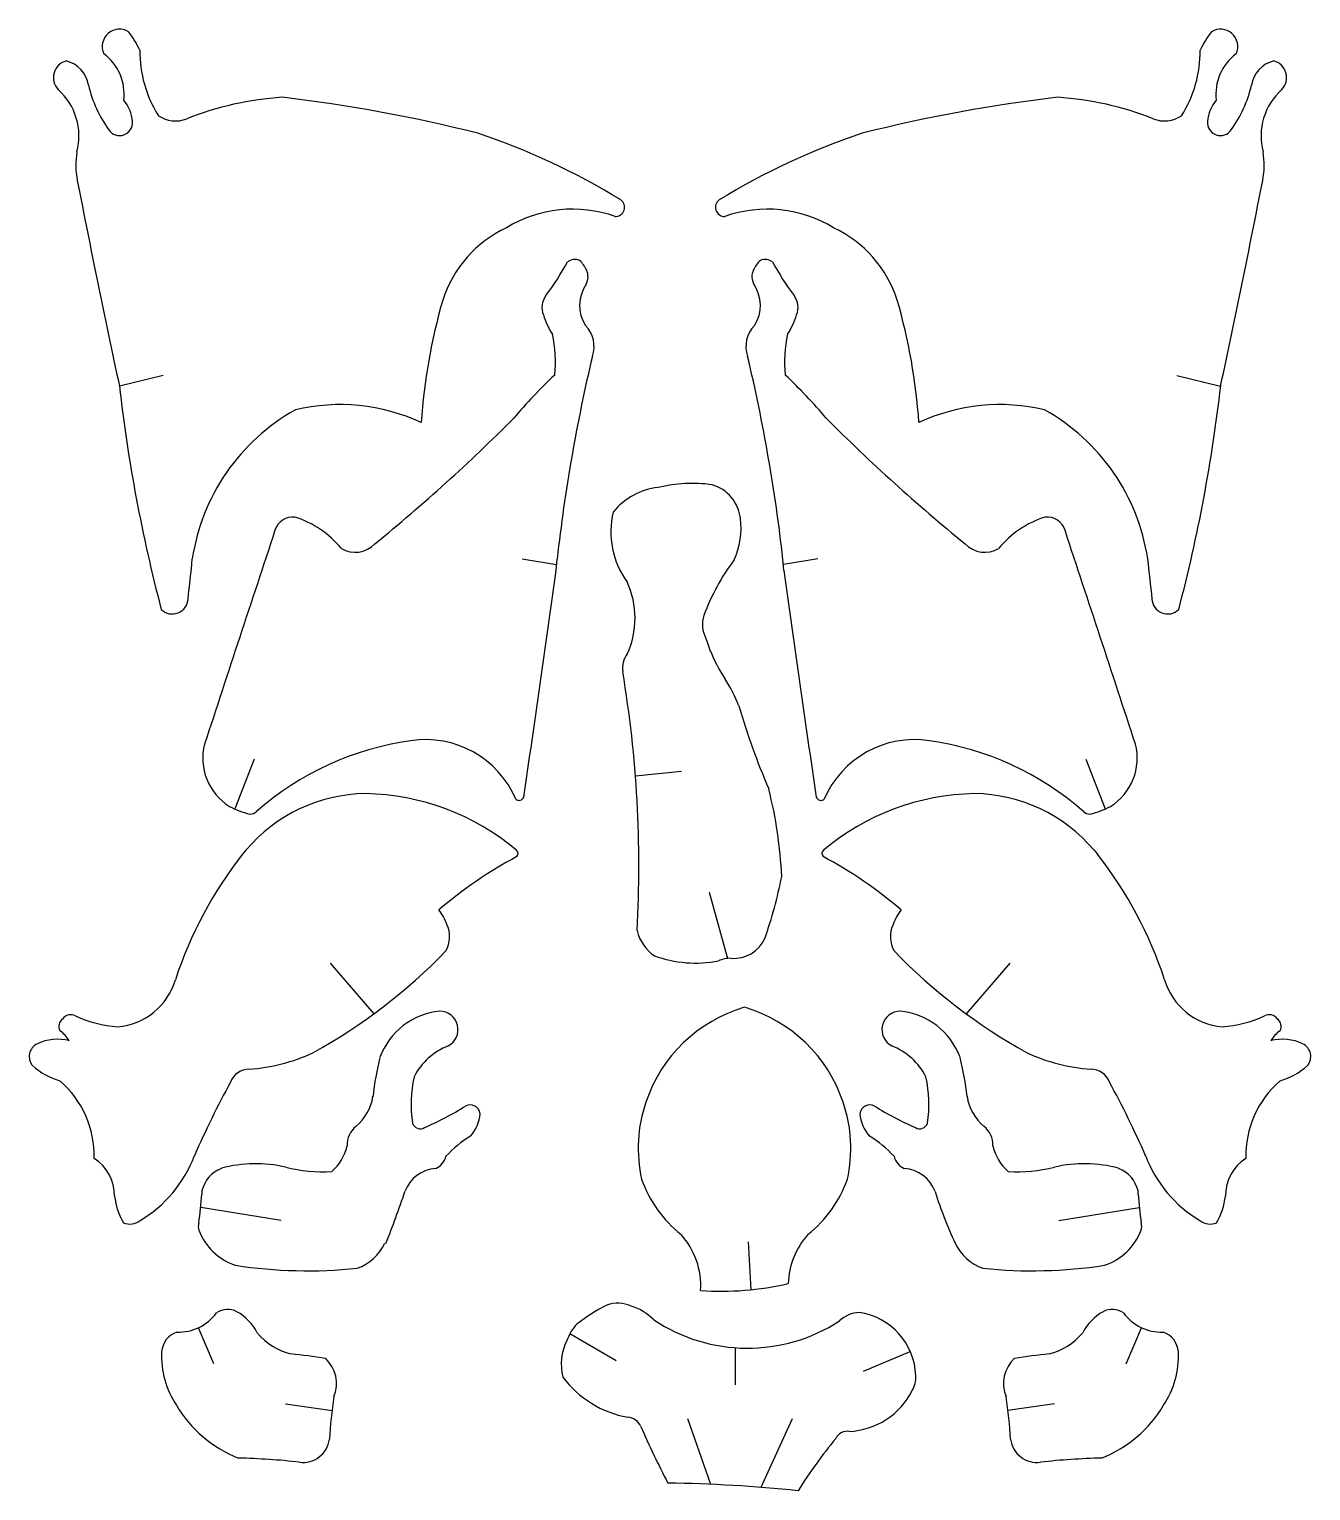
# Model space of a CAD drawing. Header units: metres. Extents: x -447 to 368, y -445 to 485.
import ezdxf

# ---------------------------------------------------------------- set-up
doc = ezdxf.new("R2010")
doc.units = ezdxf.units.M

msp = doc.modelspace()

# ---------------------------------------------------------------- linework, layer by layer
at = {"layer": '1', "color": 3, "linetype": 'CONTINUOUS'}
for p, q in [((-361.46, 264.67), (-389.3, 257.87)), ((-133.01, 148.01), (-111.18, 144.29)), ((-111.5, 140.45), (-110.88, 147.86)), ((33.36, 140.45), (32.73, 147.86)), ((-303.6, 20.49), (-315.86, -11.15)), ((225.45, 20.49), (237.71, -11.15)), ((-308.8, -37.35), (-310.92, -39.88)), ((230.66, -37.35), (232.77, -39.88)), ((-255.3, -109.27), (-227.53, -141.49)), ((-286.38, -272.99), (-337.57, -264.67)), ((-329.27, -364.03), (-339.07, -341.14)), ((-283.62, -389.44), (-254.01, -393.84))]:
    msp.add_line(p, q, dxfattribs=at)
for centre, radius, start, end in [((-389.15, 473.77), 11.08, 59.19339, 204.13161), ((-433.99, 444.39), 63.75, 25.25939, 37.59974), ((-417.87, 443.72), 31.59, 352.75803, 53.89267), ((-299, 471.03), 77.33, 179.5884, 212.22396), ((-420.39, 454.08), 10.9, 104.28885, 224.04638), ((-427.34, 446.62), 18.52, 8.04552, 76.70167), ((-454.62, 416.96), 39.62, 345.18491, 48.22793), ((-327.64, 469.23), 83.79, 193.82007, 215.31427), ((-406.12, 423.56), 25.4, 5.98817, 39.57664), ((-272.58, 241.75), 200.23, 93.7577, 111.65105), ((-394.96, -501.71), 949.56, 75.75744, 83.39291), ((-353.59, 445.91), 19.41, 236.06311, 291.55966), ((-389.17, 425.55), 8.34, 214.81121, 4.49644), ((-305.91, -11.07), 453.4, 58.70677, 71.40542), ((-366.34, 398.48), 50.66, 170.52462, 191.12826), ((5916.9, 1616.95), 6450.96, 190.975945, 192.16207), ((-73.94, 371.62), 5.92, 270.00477, 53.37259), ((-101.06, 289.68), 80.71, 70.36888, 121.44428), ((-110.58, 289.07), 76.73, 115.13205, 162.18589), ((-245.34, 411.13), 159.34, 323.07306, 332.23925), ((-99.51, 329.43), 8.9, 70.66538, 122.8102), ((-111.61, 322.22), 21.67, 25.61548, 46.05982), ((-101.6, 327.43), 10.4, 332.81248, 23.56857), ((-72.64, 309.14), 23.91, 145.51087, 212.12676), ((176.3, 208.7), 374.6, 163.9055, 176.02318), ((-108.47, 307.98), 12.04, 142.00967, 203.35651), ((-78.09, 314.82), 43.03, 195.65463, 213.81397), ((-194.31, 273.44), 82.33, 354.05044, 12.22919), ((-106.11, 283.11), 18.76, 340.51236, 45.18854), ((963.89, 27.24), 1081.51, 166.65586, 173.59682), ((108.98, 28.99), 323.53, 133.1816, 139.90153), ((-187.13, 28.99), 323.53, 40.09847, 46.8184), ((610.93, 371.83), 1006.69, 186.48394, 194.73377), ((-213.68, 128.62), 130.66, 119.15904, 171.47726), ((-248.87, 124.31), 121.78, 65.00031, 103.51847), ((-943.43, 1038.81), 1135.88, 309.11631, 315.12438), ((-278.96, 162.69), 11.88, 83.51965, 163.29088), ((-296.1, 115.52), 61.81, 39.06013, 72.59478), ((200.81, 162.69), 11.88, 16.70912, 96.48035), ((132838.09, -43752.78), 140185.75, 161.742349, 161.800875), ((-239.4, 169.53), 17.4, 239.96752, 316.37859), ((-1457.48, 254.43), 1119.66, 353.23623, 354.54438), ((-12347.8, 1817.01), 12350.62, 351.52266, 352.198156), ((-355.61, 122.88), 10, 225.13615, 358.15272), ((-300.15, 21.12), 36.11, 165.60127, 237.90861), ((-178.44, -152.91), 186.87, 97.8713, 131.39763), ((-194.45, -29.33), 62.28, 23.12223, 98.84737), ((-231.54, -102.38), 100.99, 90.64532, 139.91013), ((-235.46, -155), 153.63, 49.98125, 88.96199), ((-135.07, -2.48), 3.19, 228.73712, 337.53868), ((-293.16, 40.51), 56.43, 242.35872, 256.47078), ((-306.36, -7.74), 6.61, 270, 311.05575), ((215.01, 40.51), 56.43, 283.52922, 297.64128), ((-106.07, -200.73), 260.45, 141.86062, 161.90004), ((-3.03, -290.07), 282.18, 118.21223, 130.46663), ((-138.72, -39.51), 2.98, 320.43971, 46.60113), ((-211.56, -95.83), 32.6, 20.20057, 38.82243), ((-197.71, -92.39), 18.48, 330.66019, 25.0276), ((-441.01, 149.71), 361.07, 298.96634, 315.92767), ((362.87, 149.71), 361.07, 224.07233, 241.03366), ((-0.83, -123.47), 17.33, 87.56745, 115.42568), ((-393.95, -107.81), 42.06, 275.06761, 343.42169), ((-18.16, -227.53), 94.05, 18.51834, 73.65129), ((-421.67, -149.44), 6.1, 126.76185, 207.70005), ((-420.19, -148.4), 6.41, 61.67978, 143.17211), ((-384.7, -72.78), 77.14, 245.12374, 265.8836), ((-181.15, -184.71), 45.17, 95.44636, 159.81155), ((-185.63, -151.48), 11.74, 297.92834, 89.04845), ((-428.55, -187.33), 29.72, 75.78994, 115.76874), ((-436.81, -167.19), 17.81, 29.11462, 56.84265), ((-437.78, -168.62), 8.86, 114.64572, 220.79185), ((-314.95, -60.96), 116, 274.0513, 294.87644), ((-164.82, -200.65), 41.71, 111.54135, 152.72476), ((236.8, -60.96), 116, 245.12356, 265.9487), ((-414.77, -141.48), 44.34, 227.93447, 253.72643), ((-56.59, -211.77), 172.31, 165.6709, 174.0576), ((-467.69, -231.44), 62.34, 358.21141, 49.49092), ((238.83, -487.79), 634.42, 151.47716, 156.19035), ((-306.75, -189.32), 12.65, 90, 159.30694), ((-119.3, -199.09), 84.43, 167.99866, 188.12566), ((-258.43, -189.19), 30.81, 309.25726, 351.16359), ((-279.89, -20.83), 210.75, 293.70681, 301.69213), ((-166.14, -205.74), 6.37, 6.22744, 118.48739), ((-13.83, -226.94), 89.76, 347.27409, 19.0418), ((-228.66, -225.07), 15.81, 130.51044, 180.93797), ((-197.92, -209.32), 5.25, 198.8912, 301.70677), ((-182.81, -203.35), 23.06, 316.62528, 355.76284), ((-123.85, -285.79), 78.84, 122.35415, 137.05542), ((-417.68, -203.12), 81.27, 300.80478, 339.43433), ((-274.45, -218.67), 30.72, 311.1221, 347.47623), ((-193.1, -229.16), 11.89, 295.19472, 345.79191), ((-420.07, -256.89), 27.71, 359.09062, 57.99581), ((-316.62, -258.94), 20.73, 112.07883, 166.3979), ((-302.62, -318.83), 82.05, 76.54201, 105.40004), ((-259.32, -139.37), 102.57, 256.34966, 272.83368), ((-187.02, -261.8), 21.9, 92.66152, 160.44342), ((-1.57, -219.64), 80.02, 308.9109, 340.22247), ((-348.35, -252.34), 44.29, 186.47059, 209.99691), ((-649.71, -231.2), 313.93, 352.06491, 355.43829), ((-330.31, -255.14), 6.55, 170.57574, 189.0595), ((-890.54, -23.01), 721.04, 338.48423, 341.27637), ((393.2, -170.81), 276.64, 197.60201, 204.90766), ((571.56, -231.2), 313.93, 184.56171, 187.93509), ((-382.84, -263.77), 11.39, 250.12881, 306.46548), ((-331.39, -276.74), 7.72, 163.44293, 197.133), ((-303.39, -265.52), 37.86, 200.8763, 251.4113), ((-248.01, -274.63), 30.36, 289.17019, 335.28664), ((83.82, -314.12), 47.66, 137.47663, 178.63539), ((-269.35, -0.01), 304.9, 261.30257, 275.8933), ((-351.62, -314.21), 29.72, 267.92169, 324.26333), ((-320.45, -342.97), 13.41, 64.06674, 121.71513), ((-330.4, -359.22), 32.42, 27.31506, 60.80656), ((75.33, -372.94), 41.94, 1.80666, 81.92674), ((273.48, -314.21), 29.72, 215.73667, 272.07831), ((-348.23, -357.43), 14.24, 108.2766, 176.11034), ((-79.62, -357.4), 26.31, 135.13984, 161.95886), ((10.26, -246.49), 107.63, 236.31227, 302.93324), ((-270.28, -318.16), 40.82, 219.89294, 255.9923), ((-306.27, -359.06), 56.23, 177.35956, 213.952), ((-335.27, -872.32), 517.49, 81.44482, 83.88642), ((-273.12, -376.78), 21.96, 337.79438, 47.52821), ((101.26, -372.79), 16.03, 328.95558, 4.19914), ((50.27, -431.78), 306.64, 171.24024, 176.3213), ((-128.42, -431.78), 306.64, 3.6787, 8.75976), ((-285.34, -351.04), 78.23, 210.26065, 248.90071), ((-272.44, -409.94), 16.85, 262.12221, 352.61642), ((-324.85, -883.61), 459.72, 83.74317, 88.58619)]:
    msp.add_arc(centre, radius, start, end, dxfattribs=at)
at = {"layer": 'TRACE', "color": 3, "linetype": 'CONTINUOUS'}
for p, q in [((283.32, 264.67), (311.15, 257.87)), ((54.86, 148.01), (33.03, 144.29)), ((-31.8, 12.71), (-61.04, 9.66)), ((-14.19, -64.05), (-2.51, -106.23)), ((177.15, -109.27), (149.39, -141.49)), ((208.23, -272.99), (259.42, -264.67)), ((10.65, -286.43), (12.39, -316.94)), ((251.13, -364.03), (260.92, -341.14)), ((-73.26, -362.22), (-102.8, -344.96)), ((2.53, -377.45), (2.53, -353.84)), ((84.07, -368.65), (113.77, -356.17)), ((205.47, -389.44), (175.86, -393.84)), ((-27.92, -398.76), (-13.34, -440.73)), ((38.73, -399.1), (18.75, -442.68))]:
    msp.add_line(p, q, dxfattribs=at)
for centre, radius, start, end in [((311.01, 473.77), 11.08, 335.86839, 120.80661), ((355.84, 444.39), 63.75, 142.40026, 154.74061), ((220.86, 471.03), 77.33, 327.77604, 0.4116), ((339.73, 443.72), 31.59, 126.10733, 187.24197), ((349.19, 446.62), 18.52, 103.29833, 171.95448), ((342.24, 454.08), 10.9, 315.95362, 75.71115), ((249.49, 469.23), 83.79, 324.68573, 346.17993), ((376.47, 416.96), 39.62, 131.77207, 194.8151), ((316.81, -501.71), 949.56, 96.60709, 104.24256), ((194.43, 241.75), 200.23, 68.34895, 86.2423), ((327.97, 423.56), 25.4, 140.42336, 174.01183), ((275.44, 445.91), 19.41, 248.44034, 303.93689), ((227.77, -11.07), 453.4, 108.59458, 121.29323), ((311.02, 425.55), 8.34, 175.50356, 325.18879), ((288.19, 398.48), 50.66, 348.87174, 9.47538), ((-5995.05, 1616.95), 6450.96, 347.83793, 349.024055), ((-4.2, 371.62), 5.92, 126.62741, 269.99523), ((22.91, 289.68), 80.71, 58.55572, 109.63112), ((32.43, 289.07), 76.73, 17.81411, 64.86795), ((33.46, 322.22), 21.67, 133.94018, 154.38452), ((21.37, 329.43), 8.9, 57.1898, 109.33462), ((167.19, 411.13), 159.34, 207.76075, 216.92694), ((23.45, 327.43), 10.4, 156.43143, 207.18751), ((-5.51, 309.14), 23.91, 327.87324, 34.48913), ((30.32, 307.98), 12.04, 336.64349, 37.99033), ((-254.44, 208.7), 374.6, 3.97682, 16.0945), ((-0.05, 314.82), 43.03, 326.18603, 344.34537), ((27.97, 283.11), 18.76, 134.81145, 199.48764), ((116.16, 273.44), 82.33, 167.77081, 185.94956), ((-1042.03, 27.24), 1081.51, 6.40318, 13.34414), ((-689.07, 371.83), 1006.69, 345.26623, 353.51606), ((170.72, 124.31), 121.78, 76.48153, 114.99969), ((135.53, 128.62), 130.66, 8.52274, 60.84096), ((865.28, 1038.81), 1135.88, 224.87562, 230.88369), ((-24.93, 104.25), 91.7, 82.09847, 103.68407), ((-41.7, 150.33), 43.3, 96.52764, 140.69328), ((-19.36, 170.86), 25.22, 6.63552, 73.79542), ((-22.65, 165.07), 54.06, 166.42515, 216.03121), ((-40.66, 167.19), 46.82, 334.81726, 8.08459), ((217.96, 115.52), 61.81, 107.40522, 140.93987), ((-132916.23, -43752.78), 140185.75, 18.199125, 18.257651), ((161.26, 169.53), 17.4, 223.62141, 300.03248), ((117.53, 61.09), 144.37, 143.34789, 159.35592), ((12269.66, 1817.01), 12350.62, 187.801844, 188.47734), ((1379.33, 254.43), 1119.66, 185.45562, 186.76377), ((-116.34, 110.18), 55.04, 335.56556, 24.8081), ((277.46, 122.88), 10, 181.84728, 314.86385), ((0.5, 106.26), 18.96, 162.41963, 208.33378), ((79.44, 126.63), 100.03, 197.07269, 213.18828), ((-54.84, 78.47), 14.47, 141.85461, 188.80989), ((-808.92, -47.54), 750.06, 356.86845, 9.4997), ((-74.06, 24.88), 84.14, 20.52569, 33.95779), ((459.44, 187.93), 473.91, 196.36757, 203.1528), ((116.31, -29.33), 62.28, 81.15263, 156.87777), ((100.29, -152.91), 186.87, 48.60237, 82.1287), ((222.01, 21.12), 36.11, 302.09139, 14.39873), ((-235.03, -65.24), 267.22, 2.38276, 14.4836), ((56.92, -2.48), 3.19, 202.46132, 311.26288), ((157.31, -155), 153.63, 91.03801, 130.01875), ((153.39, -102.38), 100.99, 40.08987, 89.35468), ((228.21, -7.74), 6.61, 228.94425, 270), ((60.57, -39.51), 2.98, 133.39887, 219.56029), ((-75.12, -290.07), 282.18, 49.53337, 61.78777), ((27.92, -200.73), 260.45, 18.09997, 38.13938), ((-247.45, 0.97), 284.79, 340.6202, 348.84396), ((133.42, -95.83), 32.6, 141.17757, 159.79943), ((-33.63, -82.19), 27.1, 193.4976, 235.39531), ((119.56, -92.39), 18.48, 154.9724, 209.33981), ((1.46, -84.5), 21.72, 265.8992, 335.42256), ((-22.65, -32.68), 76.5, 249.83685, 280.82943), ((315.8, -107.81), 42.06, 196.57831, 264.93239), ((34.78, -227.53), 94.05, 106.34871, 161.48166), ((107.48, -151.48), 11.74, 90.95155, 242.07165), ((103, -184.71), 45.17, 20.18845, 84.55364), ((306.55, -72.78), 77.14, 274.1164, 294.87626), ((342.04, -148.4), 6.41, 36.82789, 118.32022), ((343.53, -149.44), 6.1, 332.29995, 53.23815), ((358.67, -167.19), 17.81, 123.15735, 150.88538), ((350.4, -187.33), 29.72, 64.23126, 104.21006), ((86.67, -200.65), 41.71, 27.27524, 68.45865), ((359.63, -168.62), 8.86, 319.20815, 65.35428), ((-21.55, -211.77), 172.31, 5.9424, 14.3291), ((336.62, -141.48), 44.34, 286.27357, 312.06553), ((41.16, -199.09), 84.43, 351.87434, 12.00134), ((228.61, -189.32), 12.65, 20.69306, 90), ((-316.98, -487.79), 634.42, 23.80965, 28.52285), ((389.54, -231.44), 62.34, 130.50908, 181.78859), ((180.28, -189.19), 30.81, 188.83641, 230.74274), ((30.45, -226.94), 89.76, 160.9582, 192.72591), ((87.99, -205.74), 6.37, 61.51261, 173.77256), ((201.75, -20.83), 210.75, 238.30787, 246.29319), ((104.66, -203.35), 23.06, 184.23716, 223.37472), ((119.78, -209.32), 5.25, 238.29323, 341.1088), ((150.51, -225.07), 15.81, 359.06203, 49.48956), ((45.71, -285.79), 78.84, 42.94458, 57.64585), ((114.95, -229.16), 11.89, 194.20809, 244.80528), ((196.31, -218.67), 30.72, 192.52377, 228.8779), ((339.54, -203.12), 81.27, 200.56567, 239.19522), ((108.87, -261.8), 21.9, 19.55658, 87.33848), ((181.18, -139.37), 102.57, 267.16632, 283.65034), ((224.48, -318.83), 82.05, 74.59996, 103.45799), ((238.47, -258.94), 20.73, 13.6021, 67.92117), ((341.92, -256.89), 27.71, 122.00419, 180.90938), ((18.19, -219.64), 80.02, 199.77753, 231.0891), ((252.16, -255.14), 6.55, 350.9405, 9.42426), ((270.21, -252.34), 44.29, 330.00309, 353.52941), ((253.25, -276.74), 7.72, 342.867, 16.55707), ((304.69, -263.77), 11.39, 233.53452, 289.87119), ((-67.2, -314.12), 47.66, 356.01174, 42.52337), ((169.87, -274.63), 30.36, 204.71336, 250.82981), ((225.24, -265.52), 37.86, 288.5887, 339.1237), ((191.2, -0.01), 304.9, 264.1067, 278.69743), ((-6.52, -129.91), 187.99, 265.99432, 283.12335), ((-28.46, -427.51), 112.85, 116.728, 128.21439), ((-72.33, -345.46), 19.97, 64.69799, 110.15529), ((-73.97, -360.57), 34.69, 45, 72.94581), ((82.18, -350.67), 19.28, 92.86241, 134.08652), ((252.26, -359.22), 32.42, 119.19344, 152.68494), ((242.31, -342.97), 13.41, 58.28487, 115.93326), ((82.18, -350.67), 19.28, 51.63829, 52.93262), ((270.09, -357.43), 14.24, 3.88966, 71.7234), ((-74.5, -364.45), 33.75, 153.23386, 193.86122), ((192.13, -318.16), 40.82, 284.0077, 320.10706), ((194.97, -376.78), 21.96, 132.47179, 202.20562), ((257.13, -872.32), 517.49, 96.11358, 98.55518), ((228.13, -359.06), 56.23, 326.048, 2.64044), ((-53.96, -332.46), 66.69, 216.93207, 259.65617), ((72.63, -359.69), 47.45, 272.66496, 333.23802), ((-66.52, -407.71), 9.67, 22.96947, 86.53538), ((207.2, -351.04), 78.23, 291.09929, 329.73935), ((472.66, -172.94), 578.41, 203.53896, 207.49258), ((73.59, -414.99), 8, 81.04695, 154.31518), ((329.56, -626.39), 339.75, 140.7717, 147.69678), ((194.29, -409.94), 16.85, 187.38358, 277.87779), ((246.7, -883.61), 459.72, 91.41381, 96.25683), ((-53.7, -1371.88), 932.02, 84.08244, 89.18463)]:
    msp.add_arc(centre, radius, start, end, dxfattribs=at)

doc.saveas('drawing.dxf')
